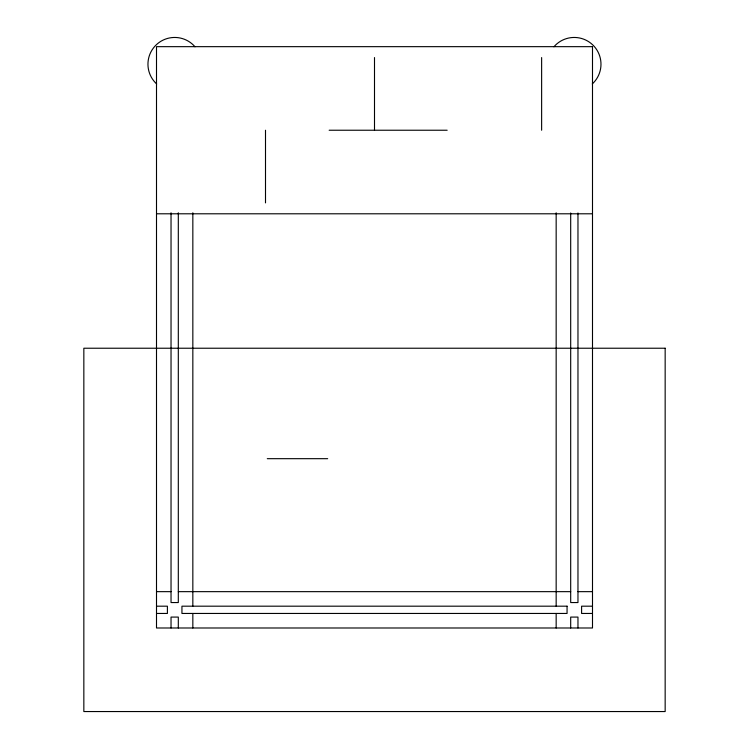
<?xml version="1.0" encoding="UTF-8"?>
<svg xmlns="http://www.w3.org/2000/svg" width="749" height="749" viewBox="0 0 749 749"><rect width="100%" height="100%" fill="white"/><g stroke="black" fill="none" stroke-linecap="round" stroke-linejoin="round"><path stroke-width="1.12" d="M329.148 130.232L447.162 130.232M156.504 213.793L592.496 213.793M267.281 458.678L327.678 458.678M156.504 591.654L171.034 591.654M178.309 591.654L570.691 591.654M577.966 591.654L592.496 591.654M156.504 606.184L167.402 606.184L167.402 613.45L156.504 613.45M592.496 606.184L581.599 606.184L581.599 613.45L592.496 613.45M577.966 212.978L577.966 602.552L570.691 602.552L570.691 212.978M577.966 627.99L577.966 617.082L570.691 617.082L570.691 627.99M556.161 212.791L556.161 606.184M556.161 613.45L556.161 627.99M541.63 57.561L541.63 130.232M374.5 57.561L374.5 130.232M265.502 130.232L265.502 202.895M192.839 212.791L192.839 606.184M192.839 613.45L192.839 627.99M178.309 212.791L178.309 602.552L171.034 602.552L171.034 212.791M178.309 627.99L178.309 617.082L171.034 617.082L171.034 627.99M553.923 46.794A26.749 26.749 0 0 1 592.843 44.987A26.749 26.749 0 0 1 592.272 83.954M156.663 83.954A26.749 26.749 0 0 1 156.092 44.987A26.749 26.749 0 0 1 195.012 46.794M592.496 46.663L156.504 46.663L156.504 627.99L592.496 627.99L592.496 46.663M665.159 348.229L83.841 348.229L83.841 711.55L665.159 711.55L665.159 348.229M567.059 606.184L181.941 606.184L181.941 613.45L567.059 613.45L567.059 606.184"/></g></svg>
